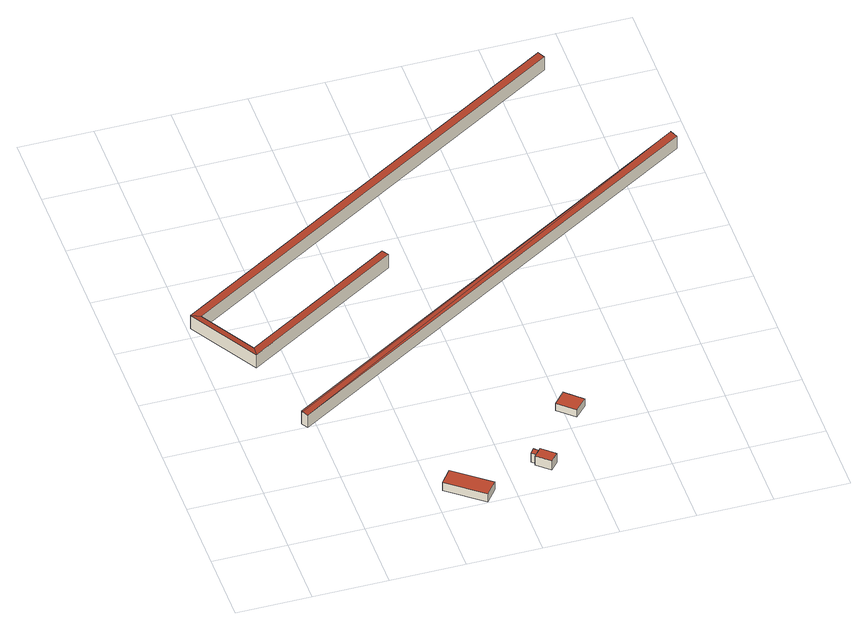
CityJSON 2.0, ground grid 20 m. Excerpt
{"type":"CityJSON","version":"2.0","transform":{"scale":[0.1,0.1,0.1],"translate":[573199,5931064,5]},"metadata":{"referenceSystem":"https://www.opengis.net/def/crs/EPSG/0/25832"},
"CityObjects":{
"building1":{"type":"Building","attributes":{"Grundfläche 2D":"58.654353","Grundhöhe NN":"5.387"},"geometry":[{"type":"Solid","lod":"3","boundaries":[[[[0,1,2,3]],[[1,0,4,5]],[[2,1,5,6]],[[3,2,6,7]],[[0,3,7,4]],[[5,4,7,6]]]],"semantics":{"surfaces":[{"type":"RoofSurface"},{"type":"WallSurface"},{"type":"GroundSurface"}],"values":[[0,1,1,1,1,2]]}}]},
"building2":{"type":"Building","attributes":{"Grundfläche 2D":"2.387015","Grundhöhe NN":"5.605"},"geometry":[{"type":"Solid","lod":"3","boundaries":[[[[8,9,10,11]],[[12,13,11,10]],[[13,14,8,11]],[[14,15,9,8]],[[15,12,10,9]],[[15,14,13,12]]]],"semantics":{"surfaces":[{"type":"RoofSurface"},{"type":"WallSurface"},{"type":"GroundSurface"}],"values":[[0,1,1,1,1,2]]}}]},
"building3":{"type":"Building","attributes":{"Grundfläche 2D":"13.603286","Grundhöhe NN":"5.619"},"geometry":[{"type":"Solid","lod":"3","boundaries":[[[[16,17,18,19]],[[17,16,20,21]],[[18,17,21,22]],[[19,18,22,23]],[[16,19,23,20]],[[21,20,23,22]]]],"semantics":{"surfaces":[{"type":"RoofSurface"},{"type":"WallSurface"},{"type":"GroundSurface"}],"values":[[0,1,1,1,1,2]]}}]},
"building4":{"type":"Building","attributes":{"Grundfläche 2D":"430.895667","Grundhöhe NN":"5.602"},"geometry":[{"type":"Solid","lod":"3","boundaries":[[[[24,25,26,27]],[[25,28,29,30,26]],[[31,32,24,27]],[[25,24,33,34]],[[28,25,34,35]],[[29,28,35,36]],[[26,30,29,36,37]],[[27,26,37,38]],[[39,31,27,38]],[[40,32,31,39]],[[24,32,40,33]],[[39,38,37,36,35,34,33,40]]]],"semantics":{"surfaces":[{"type":"RoofSurface"},{"type":"WallSurface"},{"type":"GroundSurface"}],"values":[[0,0,0,1,1,1,1,1,1,1,1,2]]}}]},
"building5":{"type":"Building","attributes":{"Grundfläche 2D":"27.386520","Grundhöhe NN":"5.499"},"geometry":[{"type":"Solid","lod":"3","boundaries":[[[[41,42,43,44]],[[45,46,44,43]],[[46,47,41,44]],[[47,48,42,41]],[[48,45,43,42]],[[48,47,46,45]]]],"semantics":{"surfaces":[{"type":"RoofSurface"},{"type":"WallSurface"},{"type":"GroundSurface"}],"values":[[0,1,1,1,1,2]]}}]},
"building6":{"type":"Building","attributes":{"Grundfläche 2D":"297.847124","Grundhöhe NN":"5.858"},"geometry":[{"type":"Solid","lod":"3","boundaries":[[[[49,50,51,52,53]],[[54,49,55]],[[50,49,54]],[[53,52,51,56,57]],[[55,49,53,57,58]],[[59,50,54,55,58,60]],[[51,50,59,56]],[[60,58,57,56,59]]]],"semantics":{"surfaces":[{"type":"RoofSurface"},{"type":"WallSurface"},{"type":"GroundSurface"}],"values":[[0,0,0,1,1,1,1,2]]}}]}
},
"vertices":[
[455,116,30],[425,78,30],[520,3,30],[550,41,30],[455,116,4],[425,78,4],[520,3,4],[550,41,4],
[665,109,37],[676,100,37],[687,112,37],[676,122,37],[687,112,6],[676,122,6],[665,109,6],[676,100,6],
[692,118,37],[672,95,37],[706,65,37],[726,88,37],[692,118,6],[672,95,6],[706,65,6],[726,88,6],
[122,672,49],[33,821,49],[8,832,51],[120,644,51],[1132,1479,49],[1121,1498,51],[1120,1497,51],[544,898,51],[533,918,49],[122,672,6],[33,821,6],[1132,1479,6],[1121,1498,6],[8,832,6],[120,644,6],[544,898,6],[533,918,6],
[825,234,28],[856,268,28],[812,308,28],[781,274,28],[812,308,5],[781,274,5],[825,234,5],[856,268,5],
[1346,1119,52],[175,394,49],[1358,1101,49],[1348,1119,52],[1347,1120,52],[166,409,50],[164,412,51],[1358,1101,9],[1347,1120,9],[164,412,9],[175,394,9],[166,409,9]
]}
